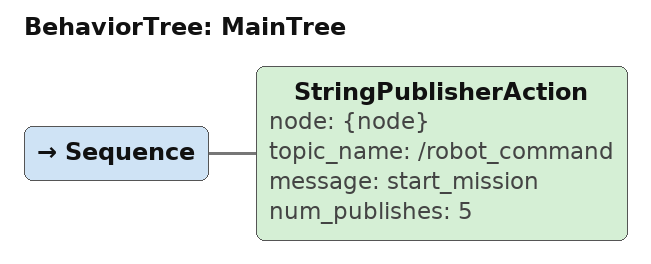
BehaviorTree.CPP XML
<root main_tree_to_execute="MainTree">
  <BehaviorTree ID="MainTree">
    <Sequence>
      <StringPublisherAction
          node="{node}"
          topic_name="/robot_command"
          message="start_mission"
          num_publishes="5" />

      </Sequence>
  </BehaviorTree>
</root>
